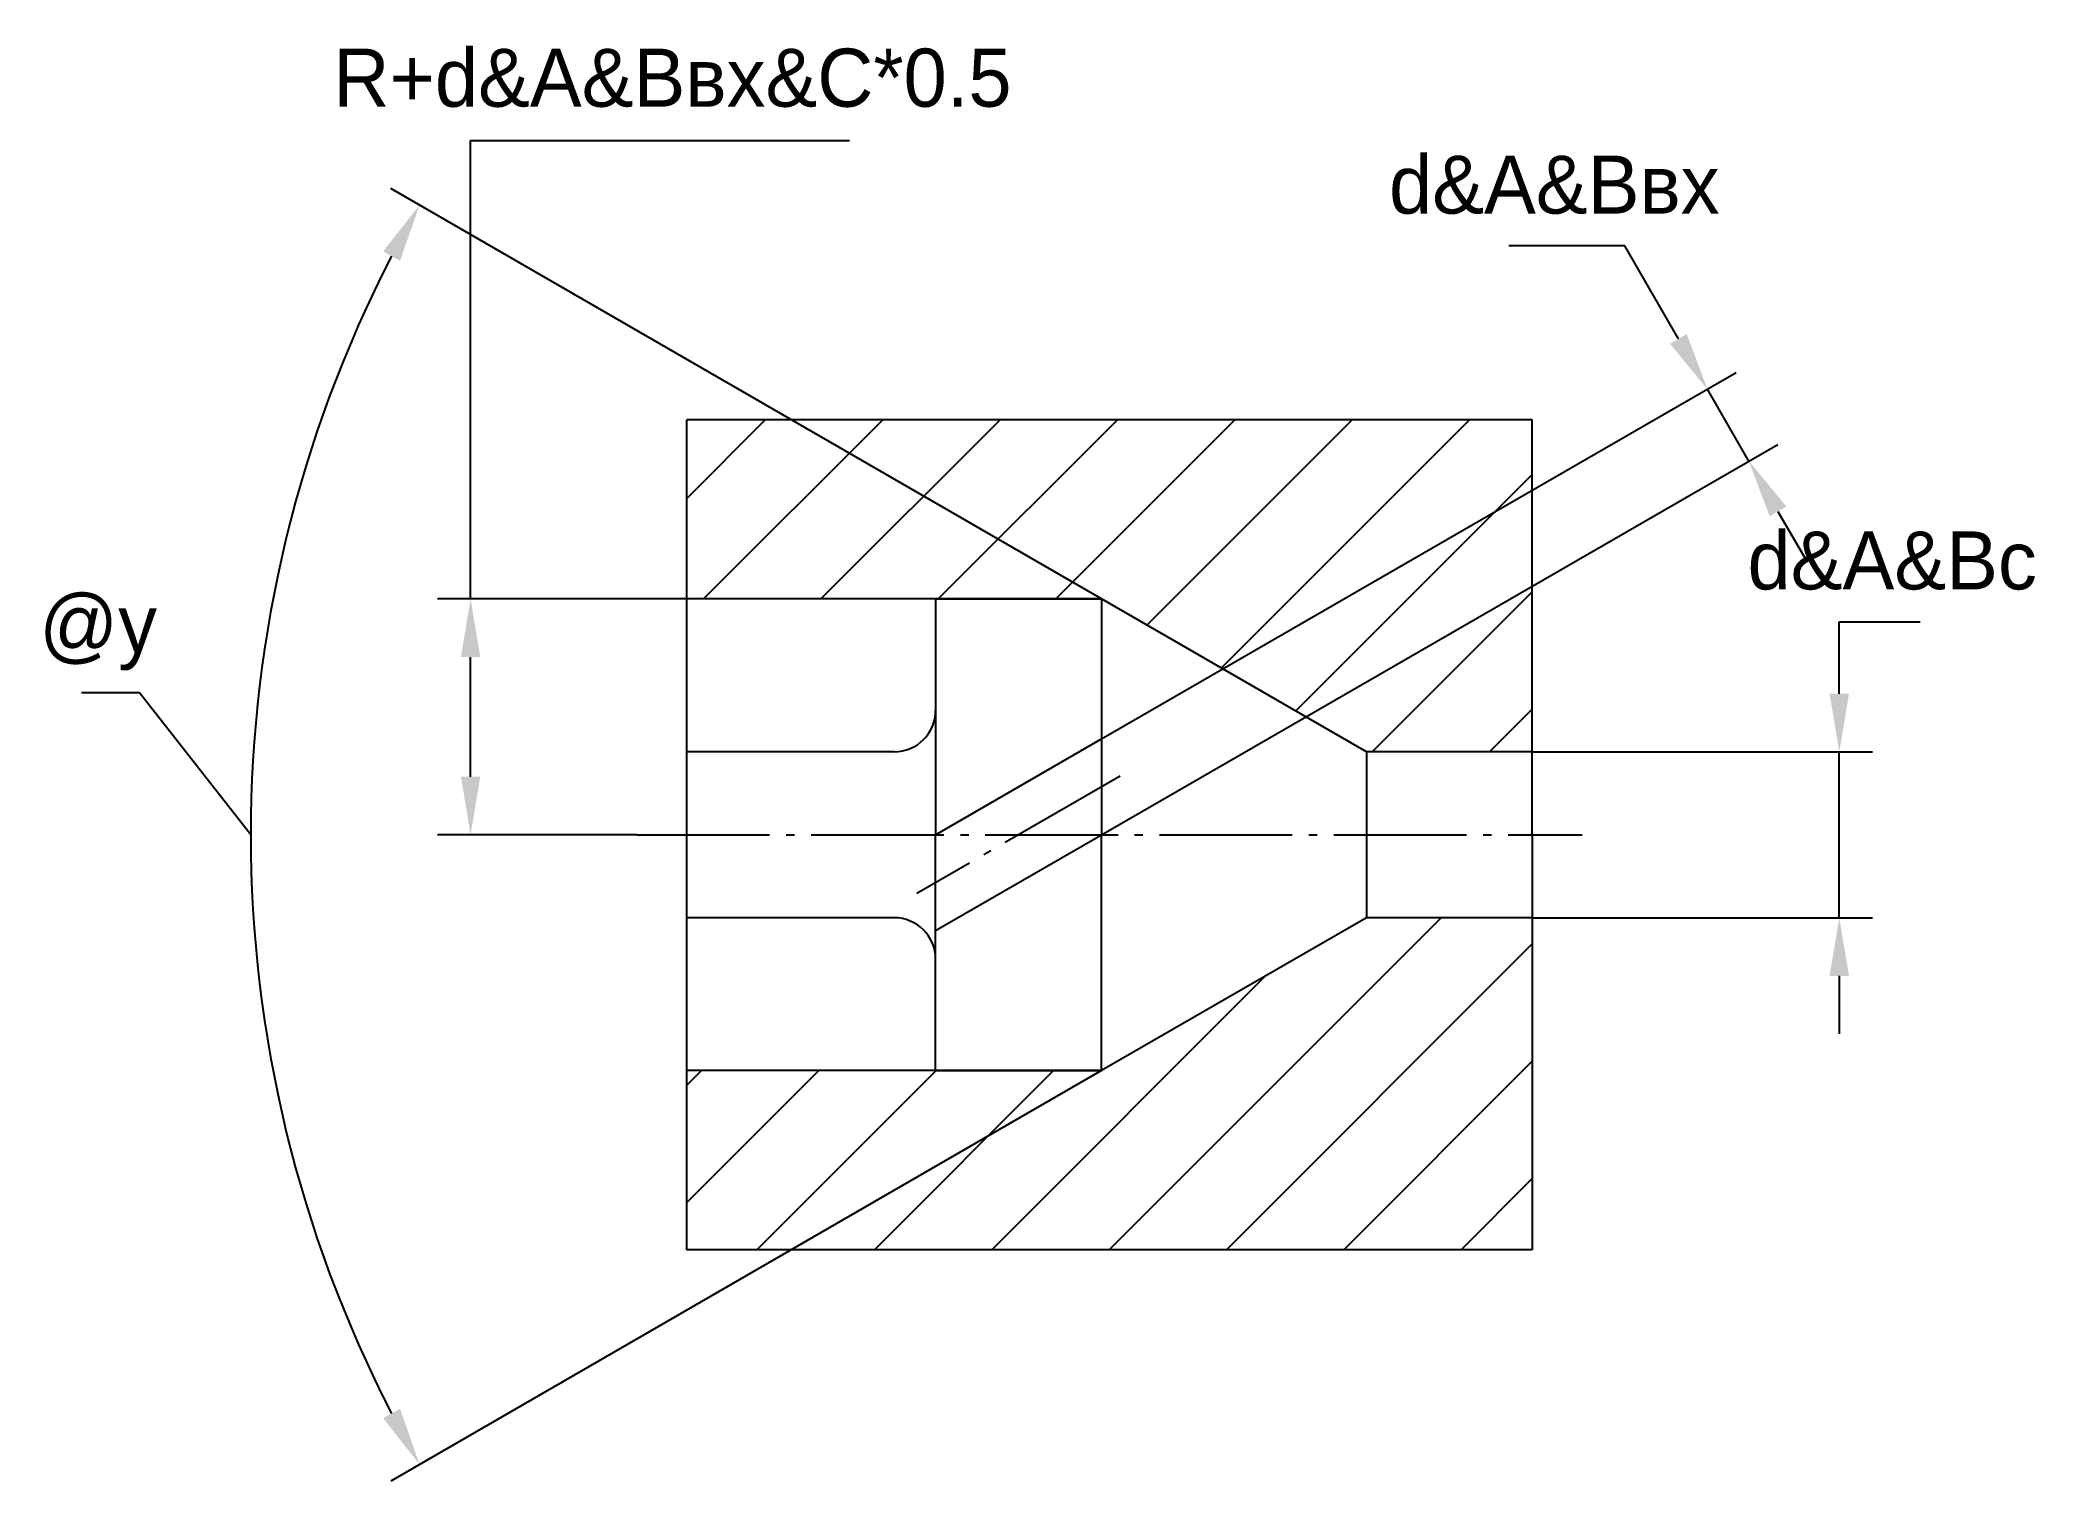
# Model space of a CAD drawing. Header units: inches. Extents: x -8 to 16.1, y -7.8 to 9.6.
import ezdxf

# ---------------------------------------------------------------- set-up
doc = ezdxf.new("R2010")
doc.units = ezdxf.units.IN
doc.header["$MEASUREMENT"] = 0
doc.linetypes.add('CENTER', pattern=[2.1, 1.6, -0.2, 0.1, -0.2])
for name, color, linetype in [('h', 7, 'Continuous'), ('Layer1', 2, 'Continuous'), ('Layer2', 6, 'Continuous')]:
    doc.layers.add(name, color=color, linetype=linetype)
doc.styles.add('t', font='es_win.shx', dxfattribs={"bigfont": 'my_b_f.shx'})
doc.dimstyles.new('5_1', dxfattribs={"dimscale": 0.2, "dimtxt": 3.5, "dimasz": 3.5, "dimexe": 2, "dimexo": 0, "dimgap": 1.5, "dimtad": 3, "dimtoh": 1, "dimdsep": 46, "dimtxsty": 't', "dimcen": 0, "dimclrd": 256, "dimclre": 256, "dimclrt": 256, "dimadec": 0, "dimazin": 2, "dimtp": 0.1, "dimtm": 0.1, "dimtfac": 0.71, "dimtmove": 0, "dimatfit": 3, "dimfxl": 0, "dimlwd": -1, "dimlwe": -1, "dimarcsym": 0})

# ---------------------------------------------------------------- blocks, each defined once
blk = doc.blocks.new('*D1')
for p, q in [((13.699, 1.7), (13.699, 2.568)), ((13.699, 2.568), (14.674, 2.568)), ((10, 1), (14.099, 1)), ((13.699, -1), (13.699, 1)), ((10, -1), (14.099, -1)), ((13.699, -1.7), (13.699, -2.4))]:
    blk.add_line(p, q)
for points in [[(13.582, 1.7), (13.816, 1.7), (13.699, 1)], [(13.582, -1.7), (13.816, -1.7), (13.699, -1)]]:
    blk.add_solid(points)
at = {"layer": 'Defpoints', "color": 0}
for p in [(10, 1), (13.699, 1), (10, -1)]:
    blk.add_point(p, dxfattribs=at)
at = {"insert": (14.336, 3.302), "char_height": 0.7, "attachment_point": 5, "style": 't'}
blk.add_mtext('d&A&Bс', dxfattribs=at)
blk = doc.blocks.new('*D3')
for p, q in [((4.81, 2.842), (-3.757, 7.788)), ((-6.782, 1.711), (-7.482, 1.711)), ((-5.443, 0), (-6.782, 1.711)), ((4.81, -2.842), (-3.757, -7.788))]:
    blk.add_line(p, q)
blk.add_arc((9.732, 0), 15.175, 152.6431, 207.3569)
for points in [[(-3.848, 7.03), (-3.644, 6.918), (-3.41, 7.588)], [(-3.644, -6.918), (-3.848, -7.03), (-3.41, -7.588)]]:
    blk.add_solid(points)
at = {"layer": 'Defpoints', "color": 0}
for p in [(4.81, 2.842), (8, 1), (8, -1), (-5.213, -2.635), (4.81, -2.842)]:
    blk.add_point(p, dxfattribs=at)
at = {"insert": (-7.282, 2.436), "char_height": 0.7, "attachment_point": 5, "style": 't'}
blk.add_mtext('@y', dxfattribs=at)
blk = doc.blocks.new('*D160')
for p, q in [((11.113, 7.096), (9.718, 7.096)), ((11.76, 5.976), (11.113, 7.096)), ((4.81, 1.155), (12.457, 5.569)), ((12.61, 4.503), (12.11, 5.369)), ((4.81, 0), (12.957, 4.703)), ((12.96, 3.897), (13.31, 3.291))]:
    blk.add_line(p, q)
for points in [[(11.861, 6.034), (11.659, 5.917), (12.11, 5.369)], [(13.061, 3.956), (12.859, 3.839), (12.61, 4.503)]]:
    blk.add_solid(points)
at = {"layer": 'Defpoints', "color": 0}
for p in [(12.11, 5.369), (4.81, 1.155), (4.81, 0)]:
    blk.add_point(p, dxfattribs=at)
at = {"insert": (10.265, 7.831), "char_height": 0.7, "attachment_point": 5, "style": 't'}
blk.add_mtext('d&A&Bвх', dxfattribs=at)
blk = doc.blocks.new('*D161')
for p, q in [((-2.794, 2.842), (-2.794, 8.368)), ((-2.794, 8.368), (1.771, 8.368)), ((-0.19, 2.842), (-3.194, 2.842)), ((-2.794, 0.7), (-2.794, 2.142)), ((-0.792, 0), (-3.194, 0))]:
    blk.add_line(p, q)
for points in [[(-2.91, 2.142), (-2.677, 2.142), (-2.794, 2.842)], [(-2.91, 0.7), (-2.677, 0.7), (-2.794, 0)]]:
    blk.add_solid(points)
at = {"layer": 'Defpoints', "color": 0}
for p in [(-2.794, 2.842), (-0.19, 2.842), (-0.792, 0)]:
    blk.add_point(p, dxfattribs=at)
at = {"insert": (-0.361, 9.119), "char_height": 0.7, "attachment_point": 5, "style": 't'}
blk.add_mtext('R+d&A&Bвх&C*0.5', dxfattribs=at)

msp = doc.modelspace()

# ---------------------------------------------------------------- hatches: boundary and pattern name
at = {"layer": 'h'}
h = msp.add_hatch(dxfattribs=at)
h.set_pattern_fill('_USER', color=256, angle=45, style=0, pattern_type=0)
h.set_pattern_definition([(45, (0, 0), (-0.70711, 0.70711), [])])
h.paths.add_polyline_path([(10, 5), (-0.19, 5), (-0.19, 2.842), (4.81, 2.842), (8, 1), (10, 1)])
h.paths.add_polyline_path([(10, -1), (8, -1), (4.81, -2.842), (2.81, -2.842), (-0.19, -2.842), (-0.19, -5), (10, -5)])

# ---------------------------------------------------------------- linework, layer by layer
at = {"color": 7, "linetype": 'CENTER'}
for p, q in [((5.035, 0.707), (2.585, -0.707)), ((-0.792, 0), (10.602, 0))]:
    msp.add_line(p, q, dxfattribs=at)
msp.add_line((8, -1), (4.81, -2.842))
at = {"layer": 'Layer1'}
for p, q in [((10, 5), (-0.19, 5)), ((-0.19, 0), (-0.19, 5)), ((10, 1), (10, 5)), ((4.81, 2.842), (-0.19, 2.842)), ((8, 1), (4.81, 2.842)), ((10, 1), (8, 1)), ((8, 1), (8, -1)), ((10, 0), (10, 1)), ((-0.19, -5), (-0.19, 0)), ((10, 0), (10, -1)), ((10, -1), (8, -1)), ((10, -1), (10, -5)), ((4.81, -2.842), (-0.19, -2.842)), ((10, -5), (-0.19, -5))]:
    msp.add_line(p, q, dxfattribs=at)
at = {"layer": 'Layer2'}
for p, q in [((2.81, 2.842), (2.81, 0)), ((2.81, 2.842), (4.81, 2.842)), ((4.81, 2.842), (4.81, 0)), ((2.31, 1), (-0.19, 1)), ((2.81, 0), (4.81, 1.155)), ((2.81, -2.842), (2.81, 0)), ((4.81, -2.842), (4.81, 0)), ((2.81, -1.155), (4.81, 0)), ((2.31, -1), (-0.19, -1)), ((2.81, -2.842), (4.81, -2.842))]:
    msp.add_line(p, q, dxfattribs=at)
for centre, start, end in [((2.31, 1.5), 270, 0), ((2.31, -1.5), 0, 90)]:
    msp.add_arc(centre, 0.5, start, end, dxfattribs=at)

# ---------------------------------------------------------------- dimensions: what is measured, and where the dimension line sits
for base, p1, p2, angle, text, picture, middle in [((-2.794, 2.842), (-0.792, 0), (-0.19, 2.842), 90, 'R+d&A&Bвх&C*0.5', '*D161', (-0.361, 8.368)), ((12.11, 5.369), (4.81, 0), (4.81, 1.155), 120, 'd&A&Bвх', '*D160', (10.265, 7.096)), ((13.699, 1), (10, -1), (10, 1), 90, 'd&A&Bс', '*D1', (14.336, 2.568))]:
    dim = msp.add_linear_dim(base=base, p1=p1, p2=p2, angle=angle, text=text, dimstyle='5_1')
    dim.commit()
    dim.dimension.update_dxf_attribs({"geometry": picture, "text_midpoint": middle, "dimtype": 160})
dim = msp.add_angular_dim_2l(base=(-5.213, -2.635), line1=((8, 1), (4.81, 2.842)), line2=((8, -1), (4.81, -2.842)), text='@y', dimstyle='5_1', override={"dimtmove": 1})
dim.commit()
dim.dimension.update_dxf_attribs({"geometry": '*D3', "text_midpoint": (-7.282, 2.436), "dimtype": 162})

doc.saveas('drawing.dxf')
